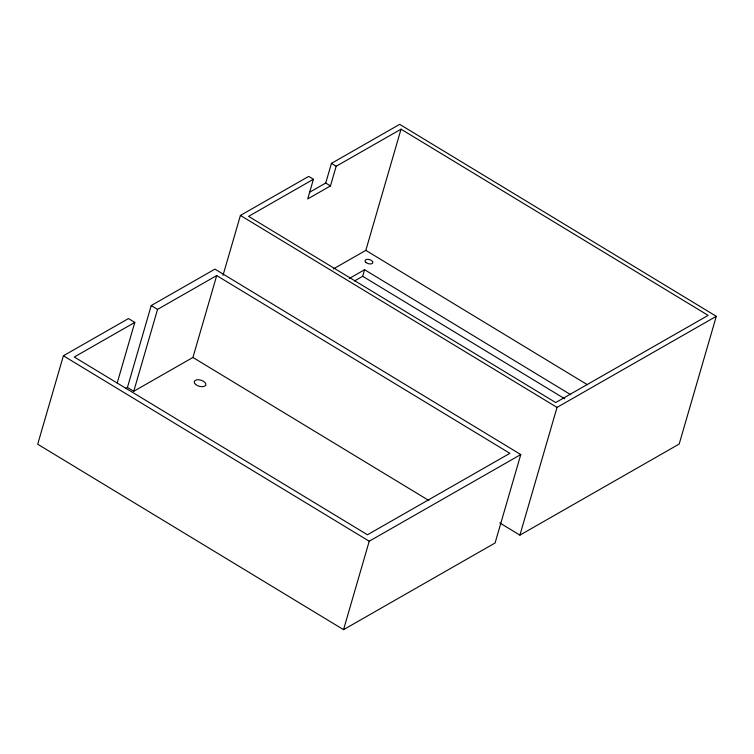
<?xml version="1.0" encoding="UTF-8"?>
<svg xmlns="http://www.w3.org/2000/svg" width="754" height="754" viewBox="0 0 754 754"><rect width="100%" height="100%" fill="white"/><g stroke="black" fill="none" stroke-linecap="round" stroke-linejoin="round"><path stroke-width="1.13" d="M117.2 382.975L134.796 322.41L128.472 318.565L63.393 355.784L37.7 444.219L343.541 629.656L495.076 542.993L520.769 454.558L214.928 269.121L151.224 305.558L127.435 387.443L125.456 388.574M127.435 387.443L133.76 391.279L157.558 309.394L216.709 275.568L509.883 453.324L367.452 534.774L74.278 357.019L134.796 322.41M133.76 391.279L192.92 357.453L216.709 275.568M223.014 275.342L240.422 215.427L308.688 176.398L313.428 179.273L307.726 198.924L330.478 185.918L336.19 166.257L401.034 129.179L708.138 315.379L555.689 402.561L248.584 216.36L313.428 179.273M309.903 192.082L325.728 183.034L331.44 163.382L399.695 124.344L716.3 316.312L679.184 444.049L519.911 535.133L499.808 522.946M333.306 268.971L365.822 250.366L401.034 129.179M354.531 280.94L362.683 276.275L364.587 269.725L570.674 394.672M343.541 629.656L369.234 541.221L520.769 454.558M519.911 535.133L557.027 407.396L716.3 316.312M349.291 278.471L364.587 269.725M331.44 163.382L336.19 166.257M325.728 183.034L330.478 185.918M365.822 250.366L587.338 384.681M362.683 276.275L564.746 398.791M240.422 215.427L557.027 407.396M151.224 305.558L157.558 309.394M192.92 357.453L428.866 500.505M63.393 355.784L369.234 541.221M195.522 384.361A6.023 3.176 16.2 0 0 205.522 385.492A6.023 3.176 16.2 0 0 199.103 379.799A6.023 3.176 16.2 0 0 195.522 384.361M365.926 262.401A4.015 2.111 16.2 0 0 372.589 263.155A4.015 2.111 16.2 0 0 368.31 259.367A4.015 2.111 16.2 0 0 365.926 262.401"/></g></svg>
